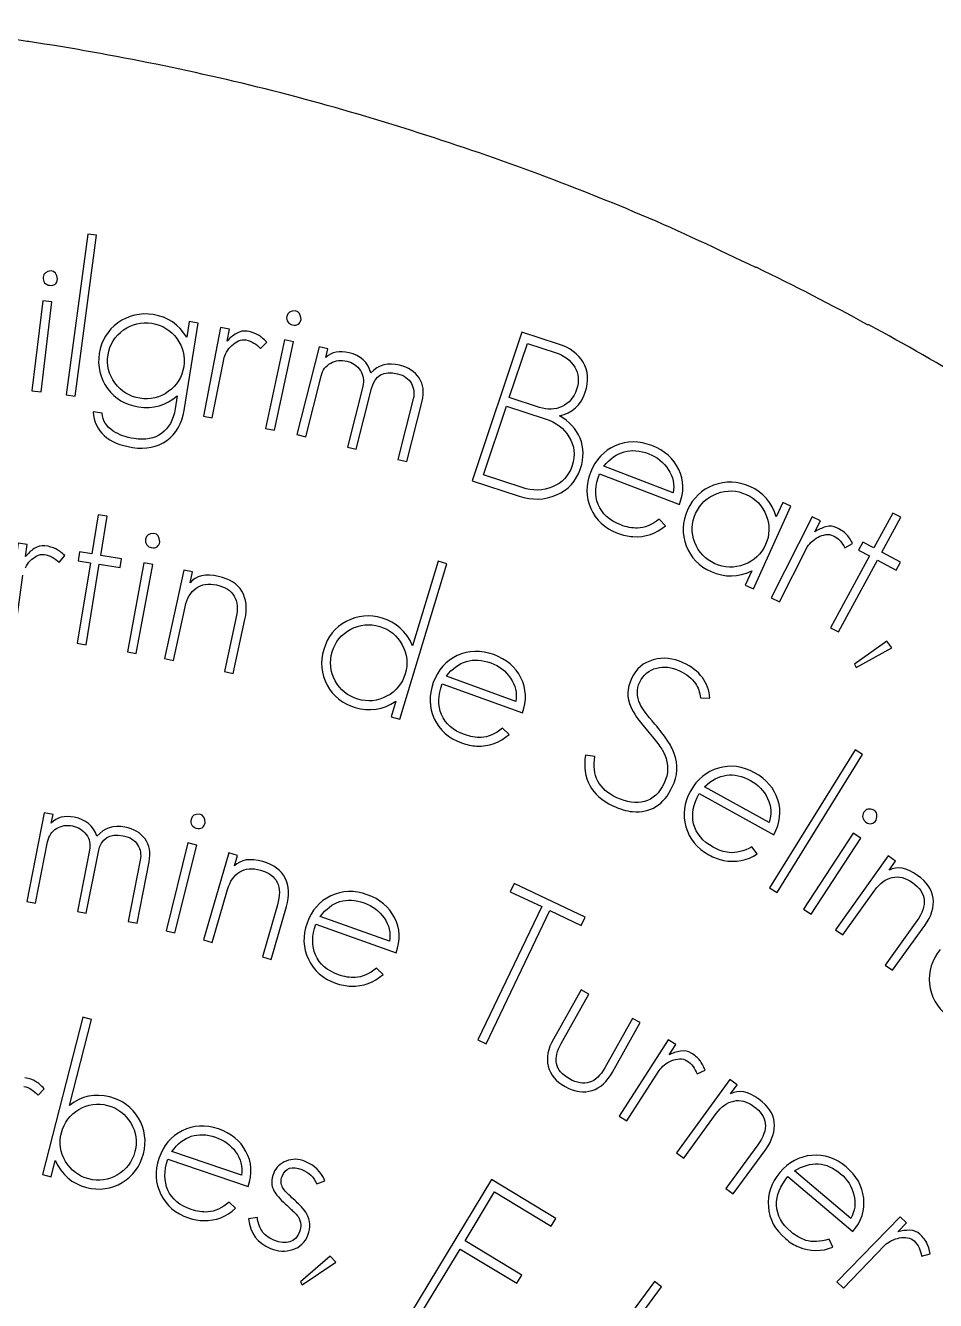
# Model space of a CAD drawing. Extents: x 17 to 567, y 64 to 412.
# Drawn here: x 429.9 to 486.7, y 331.5 to 411.1 of the extents above; entities that cross this region are included whole.
import ezdxf

# ---------------------------------------------------------------- set-up
doc = ezdxf.new("R2010")
doc.units = 0
doc.layers.add('Names', color=7, linetype='CONTINUOUS')

msp = doc.modelspace()

# ---------------------------------------------------------------- linework, layer by layer
at = {"layer": 'Names', "color": 7}
for points in [[(433.007798, 387.991014), (434.352164, 398.035899), (433.80358, 398.107772), (432.459243, 388.062899), (433.007798, 387.991014)], [(431.918054, 395.308565), (431.918082, 395.308455)], [(430.882891, 388.260169), (431.563272, 393.87502), (431.000013, 393.94189), (430.319575, 388.327017), (430.882891, 388.260169)], [(439.819796, 387.093135), (440.698128, 392.556204), (440.137917, 392.644495), (439.98134, 391.670961)], [(447.12605, 392.784468), (447.125993, 392.784559)], [(442.514059, 391.429215), (442.660334, 392.182223), (442.103651, 392.28811), (441.02449, 386.734843), (441.581145, 386.628713), (442.291893, 390.286167)], [(463.197138, 391.243653), (460.912012, 391.991816), (457.811124, 382.70966), (460.739829, 381.750762)], [(444.592625, 390.963328), (444.980258, 391.363745)], [(445.457128, 385.856384), (446.642885, 391.38834), (446.087952, 391.50496), (444.902195, 385.973024), (445.457128, 385.856384)], [(448.665741, 390.399324), (448.802901, 390.943869), (448.252822, 391.079657), (446.871231, 385.592424), (447.42131, 385.456636), (448.37477, 389.243353)], [(462.00822, 387.291871), (460.130285, 387.906737), (461.259513, 391.28698), (463.05851, 390.697968)], [(439.796654, 389.828047), (439.796654, 389.828047)], [(450.978468, 388.600767), (450.025036, 384.814092), (450.575511, 384.678301), (451.528942, 388.464978)], [(439.394318, 388.019993), (439.261702, 387.195032)], [(454.132498, 387.822502), (453.179067, 384.035808), (453.729062, 383.90013)], [(464.332461, 388.40587), (464.332546, 388.40587)], [(434.69529, 386.92996), (434.135445, 387.018251)], [(439.819796, 387.093198), (439.819796, 387.093135)], [(453.729062, 383.90013), (454.682465, 387.686804)], [(460.93078, 382.279494), (458.514648, 383.07058), (459.952288, 387.374026), (462.368448, 386.582957)], [(464.055206, 383.650894), (464.05515, 383.650784)], [(464.580422, 383.478667), (464.580534, 383.478778)], [(465.765698, 383.148578), (470.755049, 381.227118)], [(470.357764, 381.953118), (466.039144, 383.616189)], [(470.357764, 381.953118), (470.357764, 381.953118)], [(435.825759, 377.284553), (435.916578, 377.838459), (434.611893, 378.050016), (435.013156, 380.496112), (434.456191, 380.586502), (434.054927, 378.140409), (433.293943, 378.263872), (433.203124, 377.709989), (433.964108, 377.586519), (433.139398, 372.559061), (433.696364, 372.468668), (434.521074, 377.496129), (435.825759, 377.284553)], [(475.383239, 375.961622), (477.72416, 381.12008), (477.206649, 381.350212), (476.798612, 380.451016)], [(484.29466, 377.128114), (484.563364, 377.622268), (483.394089, 378.245393), (484.58072, 380.427693), (484.081582, 380.693704), (482.894922, 378.511407), (482.212904, 378.874858), (481.944228, 378.380701), (482.62619, 378.017241), (480.187282, 373.531912), (480.686477, 373.2659), (483.125385, 377.75123), (484.29466, 377.128114)], [(469.890884, 379.89961), (469.499329, 380.300131)], [(479.214801, 379.522098), (479.56216, 380.207455), (479.055458, 380.459132), (476.493727, 375.404583), (477.000401, 375.152906), (478.68761, 378.481906)], [(429.916449, 377.96733), (430.02121, 378.727019), (429.462099, 378.803194), (428.689657, 373.200484), (429.248739, 373.124307), (429.757473, 376.814323)], [(438.302372, 378.894786), (438.302344, 378.894828)], [(476.134317, 378.719788), (476.134232, 378.719859)], [(481.087486, 378.515321), (481.570397, 378.796036)], [(432.007885, 377.613029), (432.371444, 378.033198)], [(436.830526, 371.924442), (437.859678, 377.486178), (437.304265, 377.587744), (436.275057, 372.025994), (436.830526, 371.924442)], [(453.288344, 367.813884), (456.223568, 377.517011), (455.683168, 377.678597), (454.088698, 372.407665)], [(440.207823, 376.342382), (440.353648, 377.011376), (439.802129, 377.130045), (438.598987, 371.602951), (439.150562, 371.484282), (439.881772, 374.84352)], [(475.268205, 377.078785), (474.865672, 376.191777), (475.383239, 375.961622)], [(443.059481, 374.103316), (442.339899, 370.79759), (442.8917, 370.678831)], [(442.8917, 370.678831), (443.62291, 374.038069)], [(484.019973, 372.276511), (483.701005, 372.691615), (481.699344, 371.248892), (481.794538, 371.053992), (484.019973, 372.276511)], [(453.630933, 370.657109), (453.630623, 370.657038)], [(460.534145, 368.927611), (456.201046, 370.500978)], [(455.939878, 370.027505), (460.944807, 368.20998)], [(453.041597, 368.94575), (452.748057, 367.975371), (453.288344, 367.813884)], [(460.534145, 368.927611), (460.534145, 368.927611)], [(472.065406, 369.152881), (472.650905, 369.13465)], [(460.113803, 366.864485), (459.715644, 367.256836)], [(465.479892, 365.498129), (464.88731, 365.564996)], [(476.855734, 356.991356), (482.192499, 365.622888), (481.72322, 365.909849), (476.386454, 357.278311), (476.855734, 356.991356)], [(470.312609, 363.584863), (470.312242, 363.584707)], [(471.988586, 363.173958), (476.648695, 360.604415)], [(476.355325, 361.376843), (472.321015, 363.601294)], [(431.526668, 361.320176), (431.635295, 361.870856), (431.082563, 361.979038), (429.988839, 356.429891), (430.541571, 356.321721), (431.296346, 360.151132)], [(483.035836, 361.517627), (483.035892, 361.51774)], [(441.131819, 361.338865), (441.131875, 361.338955)], [(476.355212, 361.376843), (476.355325, 361.376843)], [(478.985185, 355.643959), (482.083195, 360.386153), (481.609626, 360.692124), (478.511644, 355.949933), (478.985185, 355.643959)], [(439.246744, 354.468622), (440.606208, 359.959156), (440.058895, 360.093573), (438.69943, 354.603039), (439.246744, 354.468622)], [(433.912518, 359.639241), (433.157771, 355.809829), (433.710898, 355.701651), (434.465674, 359.531071)], [(442.961917, 358.650492), (443.152502, 359.308101), (442.611341, 359.463741), (441.036343, 354.030692), (441.577476, 353.875044), (442.534746, 357.177126)], [(475.617117, 359.403881), (475.285223, 359.853038)], [(483.856284, 358.392696), (484.255713, 358.950116), (483.796142, 359.275806), (480.496033, 354.670425), (480.955604, 354.344746), (482.961329, 357.143753)], [(437.08193, 359.019198), (436.327127, 355.189756), (436.879887, 355.081606)], [(436.879887, 355.081606), (437.634662, 358.911028)], [(464.622811, 354.942354), (464.865156, 355.448952), (460.436158, 357.552151), (460.193813, 357.045534), (462.153903, 356.114751), (458.174344, 347.79587), (458.682824, 347.554412), (462.662383, 355.873296), (464.622811, 354.942354)], [(445.648786, 356.223923), (444.706784, 352.974456), (445.248453, 352.818694)], [(445.248453, 352.818694), (446.205666, 356.120779)], [(452.650578, 353.94983), (448.314205, 355.492056)], [(485.586871, 355.215845), (483.613121, 352.461381), (484.073002, 352.13546)], [(448.056452, 355.016652), (453.065642, 353.235153)], [(484.073002, 352.13546), (486.078728, 354.934478)], [(452.650578, 353.94983), (452.650578, 353.94983)], [(452.245391, 351.883664), (451.845172, 352.273139)], [(463.376518, 347.570479), (465.107923, 350.653395), (464.616377, 350.927444), (462.884943, 347.844528)], [(432.654287, 343.702911), (434.030233, 349.0609), (433.486278, 349.200572), (430.96592, 339.386322), (431.509904, 339.246653), (431.768702, 340.25446)], [(466.578724, 345.785206), (468.310158, 348.868122), (467.83069, 349.135438), (466.099257, 346.052521)], [(470.113191, 346.853947), (470.526844, 347.500609), (470.051836, 347.802237), (467.001211, 343.033367), (467.476191, 342.731731), (469.485359, 345.872545)], [(466.578724, 345.785206), (466.578724, 345.785206)], [(471.860936, 345.662772), (472.367074, 345.893455)], [(473.954207, 344.433096), (474.357615, 344.987112), (473.901685, 345.316677), (470.568443, 340.739445), (471.024345, 340.409849), (473.050221, 343.191798)], [(430.699841, 344.346767), (431.086091, 344.744604)], [(436.747073, 340.813912), (436.747073, 340.813912)], [(443.400773, 339.350076), (439.053168, 340.81396)], [(475.654314, 341.241676), (473.660724, 338.504053), (474.116993, 338.174237)], [(474.116993, 338.174237), (476.142868, 340.956186)], [(437.277679, 340.677644), (437.277679, 340.677664)], [(438.804953, 340.334202), (443.827182, 338.642997)], [(443.400773, 339.350076), (443.400773, 339.350076)], [(477.530696, 339.252825), (481.588064, 335.82671)], [(481.452484, 336.641259), (477.940031, 339.607398)], [(448.101184, 338.809415), (448.616183, 338.983312)], [(457.985142, 328.268525), (458.275267, 328.748946), (454.735353, 330.886675), (457.057139, 334.731352), (460.597052, 332.5936), (460.908598, 333.109415), (457.368684, 335.247169), (459.209168, 338.29487), (462.749082, 336.157116), (463.039178, 336.637517), (459.018866, 339.065376), (453.96483, 330.696381), (457.985142, 328.268525)], [(443.034843, 337.277179), (442.629121, 337.659401)], [(444.396453, 336.700628), (443.843974, 336.61624)], [(484.405742, 335.80878), (484.940017, 336.360725), (484.53452, 336.750324), (480.594388, 332.679768), (480.999772, 332.2902), (483.594833, 334.971096)], [(481.452541, 336.641259), (481.452484, 336.641259)], [(447.556213, 335.599882), (447.556749, 335.599718)], [(480.342617, 334.8498), (480.105861, 335.354826)], [(485.881511, 334.295651), (486.423321, 334.421525)], [(449.291117, 333.905389), (448.940795, 334.291742), (447.090744, 332.68379), (447.201431, 332.497571), (449.291117, 333.905389)], [(463.647197, 324.20961), (469.645718, 332.375995), (469.193428, 332.708205), (465.934919, 328.272075)]]:
    msp.add_lwpolyline(points, dxfattribs=at)
for points in [[(430.022113, 410.138265), (427.368406, 410.543827), (424.728979, 410.861801), (422.034518, 411.136713)], [(430.093261, 410.138265), (430.070119, 410.14326), (430.045312, 410.133269), (430.022113, 410.138265)], [(438.080884, 408.711905), (435.449133, 409.25174), (432.769941, 409.728007), (430.093261, 410.138265)], [(445.854526, 406.928966), (443.270584, 407.593899), (440.713029, 408.173177), (438.080884, 408.711905)], [(453.55685, 404.718108), (451.003614, 405.513563), (448.460312, 406.258392), (445.854526, 406.928966)], [(468.390958, 399.297957), (463.553246, 401.344398), (458.62144, 403.142591), (453.55685, 404.718108)], [(475.522742, 396.017338), (473.165678, 397.153217), (470.8098, 398.274721), (468.390958, 399.297957)], [(431.51902, 395.811237), (431.210381, 395.793005), (431.041217, 395.660843), (431.011584, 395.416106)], [(431.918082, 395.308455), (431.880857, 395.616458), (431.747845, 395.784059), (431.51902, 395.811237)], [(475.593918, 396.017338), (475.575856, 396.026341), (475.541848, 396.008335), (475.522742, 396.017338)], [(482.511749, 392.451446), (480.238449, 393.68651), (477.931395, 394.889756), (475.593918, 396.017338)], [(431.011584, 395.416106), (431.004528, 395.279174), (431.036984, 395.165069), (431.109487, 395.073666)], [(431.109487, 395.073666), (431.209168, 394.978969), (431.309611, 394.925773), (431.410251, 394.913911)], [(431.410251, 394.913911), (431.712568, 394.878075), (431.881816, 395.009511), (431.918054, 395.308565)], [(446.774006, 393.320705), (446.464916, 393.329708), (446.284519, 393.213446), (446.232844, 392.972169)], [(447.125993, 392.784559), (447.116962, 393.094633), (446.999304, 393.273345), (446.774006, 393.320705)], [(435.686228, 392.569517), (435.042282, 392.107087), (434.655073, 391.470196), (434.524602, 390.658889)], [(437.897016, 393.08096), (437.077471, 393.210121), (436.34056, 393.039617), (435.686228, 392.569517)], [(436.034801, 392.126515), (436.562444, 392.505444), (437.154066, 392.643244), (437.80964, 392.539948)], [(437.80964, 392.539948), (438.456324, 392.437933), (438.974879, 392.120631), (439.365362, 391.587713)], [(439.98134, 391.670961), (439.493321, 392.468896), (438.798547, 392.938895), (437.897016, 393.08096)], [(446.232844, 392.972169), (446.212242, 392.83638), (446.235667, 392.719882), (446.299505, 392.62243)], [(446.299505, 392.62243), (446.390296, 392.519278), (446.48549, 392.457424), (446.584578, 392.436432)], [(446.584578, 392.436432), (446.882407, 392.373866), (447.062888, 392.489885), (447.12605, 392.784468)], [(435.070758, 390.572772), (435.175293, 391.222041), (435.496462, 391.739961), (436.034801, 392.126515)], [(443.085587, 391.906119), (442.862349, 391.771934), (442.671849, 391.613071), (442.514059, 391.429215)], [(443.760296, 392.042602), (443.533671, 392.085743), (443.308796, 392.040626), (443.085587, 391.906119)], [(444.434383, 391.81644), (444.26553, 391.913638), (444.040768, 391.988966), (443.760296, 392.042602)], [(444.980258, 391.363745), (444.785129, 391.568226), (444.603322, 391.71915), (444.434383, 391.81644)], [(482.582926, 392.451446), (482.564863, 392.460449), (482.530178, 392.442443), (482.511749, 392.451446)], [(489.286804, 388.600275), (487.081209, 389.940535), (484.856, 391.215375), (482.582926, 392.451446)], [(439.365362, 391.587713), (439.755816, 391.054802), (439.899552, 390.468262), (439.796654, 389.828047)], [(442.471725, 390.739839), (442.56373, 390.898911), (442.673034, 391.038467), (442.799611, 391.158456)], [(442.799611, 391.158456), (442.926272, 391.278502), (443.066593, 391.372527), (443.220715, 391.440814)], [(443.220715, 391.440814), (443.374752, 391.509086), (443.528817, 391.528404), (443.682769, 391.499273)], [(443.682769, 391.499273), (443.863984, 391.46484), (444.030044, 391.400676), (444.180722, 391.306888)], [(444.180722, 391.306888), (444.331598, 391.213292), (444.468758, 391.098758), (444.592625, 390.963328)], [(464.743631, 390.117155), (464.43931, 390.630207), (463.923803, 391.005712), (463.197138, 391.243653)], [(434.524602, 390.658889), (434.394102, 389.847531), (434.56637, 389.117894), (435.040786, 388.469923)], [(435.502106, 388.813325), (435.111624, 389.346375), (434.96786, 389.932824), (435.070758, 390.572772)], [(442.291893, 390.286167), (442.319833, 390.429493), (442.379777, 390.580756), (442.471725, 390.739839)], [(450.124999, 390.702461), (449.525362, 390.850343), (449.038924, 390.749508), (448.665741, 390.399324)], [(448.978189, 390.05394), (449.286574, 390.222362), (449.624252, 390.261382), (449.991198, 390.170777)], [(449.991198, 390.170777), (450.348886, 390.082487), (450.627468, 389.886749), (450.826914, 389.583439)], [(451.490927, 389.448091), (451.295798, 390.107726), (450.84063, 390.525844), (450.124999, 390.702461)], [(463.05851, 390.697968), (463.575231, 390.528855), (463.960831, 390.229386), (464.215395, 389.799819)], [(439.796654, 389.828047), (439.692119, 389.179065), (439.37095, 388.661289), (438.832696, 388.274732)], [(448.37477, 389.243353), (448.470641, 389.6242), (448.671752, 389.894386), (448.978189, 390.05394)], [(450.826914, 389.583439), (451.021591, 389.300271), (451.072024, 388.972716), (450.978468, 388.600767)], [(453.278663, 389.924236), (452.554001, 390.10316), (451.958089, 389.944754), (451.490927, 389.448091)], [(451.528942, 388.464978), (451.738436, 389.297559), (452.277254, 389.606745), (453.144975, 389.392634)], [(453.144975, 389.392634), (453.565458, 389.28879), (453.8564, 389.085382), (454.01769, 388.782154)], [(454.503762, 389.127997), (454.241888, 389.521917), (453.833512, 389.787308), (453.278663, 389.924236)], [(464.215395, 389.799819), (464.467194, 389.390512), (464.506282, 388.925856), (464.332461, 388.40587)], [(464.870772, 388.229639), (465.108177, 388.940334), (465.0659, 389.569475), (464.743631, 390.117155)], [(437.057348, 387.860983), (436.410918, 387.962767), (435.892504, 388.280278), (435.502106, 388.813325)], [(454.01769, 388.782154), (454.179037, 388.478923), (454.217391, 388.159024), (454.132498, 387.822502)], [(454.682465, 387.686804), (454.822842, 388.244721), (454.763237, 388.725122), (454.503762, 389.127997)], [(435.040786, 388.469923), (435.507892, 387.832673), (436.151246, 387.449492), (436.970791, 387.320347)], [(436.970791, 387.320347), (437.881494, 387.176795), (438.689327, 387.41004), (439.394318, 388.019993)], [(438.832696, 388.274732), (438.304968, 387.895524), (437.713176, 387.757614), (437.057348, 387.860983)], [(463.260327, 386.766602), (464.06181, 386.927268), (464.598625, 387.414996), (464.870772, 388.229639)], [(464.332546, 388.40587), (464.164567, 387.903034), (463.86211, 387.550124), (463.425117, 387.347127)], [(434.135445, 387.018251), (434.24317, 385.771929), (435.066468, 385.027509), (436.605482, 384.785009)], [(439.261702, 387.195032), (439.150111, 386.500912), (438.867324, 385.990863), (438.413454, 385.664927)], [(438.735216, 385.225832), (439.326359, 385.650334), (439.687885, 386.27278), (439.819796, 387.093198)], [(463.425117, 387.347127), (462.988152, 387.144009), (462.515853, 387.125749), (462.00822, 387.291871)], [(435.397402, 385.807176), (434.958659, 386.098333), (434.724612, 386.472582), (434.69529, 386.92996)], [(462.368448, 386.582957), (463.042762, 386.362042), (463.539473, 385.98797), (463.858469, 385.460398)], [(464.554006, 385.36241), (464.30486, 385.953655), (463.873652, 386.421723), (463.260327, 386.766602)], [(436.69458, 385.339147), (436.17546, 385.42083), (435.743068, 385.576967), (435.397402, 385.807176)], [(438.413454, 385.664927), (437.9687, 385.337256), (437.395761, 385.228665), (436.69458, 385.339147)], [(463.858469, 385.460398), (464.206759, 384.904192), (464.27232, 384.301035), (464.055206, 383.650894)], [(464.580534, 383.478778), (464.80349, 384.146078), (464.7946, 384.773977), (464.554006, 385.36241)], [(436.605482, 384.785009), (437.434143, 384.654467), (438.144102, 384.800927), (438.735216, 385.225832)], [(466.746251, 384.887131), (466.030084, 384.575256), (465.516553, 384.02363), (465.205572, 383.232262)], [(466.039144, 383.616189), (466.804192, 384.555797), (467.736654, 384.813841), (468.836587, 384.390279)], [(469.03719, 384.900819), (468.238078, 385.208543), (467.474441, 385.20385), (466.746251, 384.887131)], [(470.710824, 383.418777), (470.385789, 384.102333), (469.827892, 384.596358), (469.03719, 384.900819)], [(468.836587, 384.390279), (469.360814, 384.188301), (469.768089, 383.86508), (470.058298, 383.420307)], [(464.05515, 383.650784), (463.84083, 383.00938), (463.430705, 382.566796), (462.824661, 382.323038)], [(463.079761, 381.821233), (463.813821, 382.128739), (464.314004, 382.681203), (464.580422, 383.478667)], [(465.205572, 383.232262), (464.898119, 382.449725), (464.904554, 381.698009), (465.223916, 380.977109)], [(465.67852, 381.228038), (465.45579, 381.793877), (465.484774, 382.43405), (465.765698, 383.148578)], [(470.058298, 383.420307), (470.362506, 382.960307), (470.4623, 382.471239), (470.357764, 381.953118)], [(470.755049, 381.227118), (471.059256, 382.001341), (471.044524, 382.731916), (470.710824, 383.418777)], [(462.824661, 382.323038), (462.227591, 382.076037), (461.596288, 382.06148), (460.93078, 382.279494)], [(472.88989, 382.429526), (472.146291, 382.149751), (471.604396, 381.635164), (471.264319, 380.885768)], [(475.158872, 382.351246), (474.401896, 382.687912), (473.645569, 382.713998), (472.88989, 382.429526)], [(476.798612, 380.451016), (476.538149, 381.34748), (475.991569, 381.980897), (475.158872, 382.351246)], [(460.739829, 381.750762), (461.562732, 381.48133), (462.342682, 381.50485), (463.079761, 381.821233)], [(471.769158, 380.66113), (472.041305, 381.260844), (472.488175, 381.67763), (473.109798, 381.911507)], [(473.109798, 381.911507), (473.719144, 382.140751), (474.326599, 382.120781), (474.932135, 381.851445)], [(474.932135, 381.851445), (475.52943, 381.585783), (475.946216, 381.145254), (476.182436, 380.529866)], [(465.223916, 380.977109), (465.535659, 380.259548), (466.091044, 379.746936), (466.890128, 379.439201)], [(467.090732, 379.949792), (466.386023, 380.22114), (465.915304, 380.647225), (465.67852, 381.228038)], [(471.264319, 380.885768), (470.924269, 380.136397), (470.897712, 379.387591), (471.184647, 378.639338)], [(471.721011, 378.851231), (471.484875, 379.466763), (471.500793, 380.070069), (471.769158, 380.66113)], [(468.140768, 379.750788), (467.801904, 379.743789), (467.451892, 379.810851), (467.090732, 379.949792)], [(467.842741, 379.219426), (468.62571, 379.172682), (469.308406, 379.399261), (469.890884, 379.89961)], [(469.499329, 380.300131), (469.023333, 379.944797), (468.570451, 379.761671), (468.140768, 379.750788)], [(476.182436, 380.529866), (476.418656, 379.91448), (476.402654, 379.311123), (476.134317, 378.719788)], [(479.895662, 379.82746), (479.644004, 379.758488), (479.41707, 379.656744), (479.214801, 379.522098)], [(480.582393, 379.777207), (480.376089, 379.879674), (480.147263, 379.896339), (479.895662, 379.82746)], [(437.408461, 379.058432), (437.392374, 378.922195), (437.417492, 378.806275), (437.484266, 378.710591)], [(437.937515, 379.421345), (437.629695, 379.421909), (437.453363, 379.300853), (437.408461, 379.058432)], [(438.302344, 378.894828), (438.284281, 379.204545), (438.163152, 379.380042), (437.937515, 379.421345)], [(466.890128, 379.439201), (467.225295, 379.310259), (467.542852, 379.236774), (467.842741, 379.219426)], [(478.984987, 378.870202), (479.117096, 378.998683), (479.260577, 379.103532), (479.415348, 379.184972)], [(479.415348, 379.184972), (479.57009, 379.266456), (479.731042, 379.319403), (479.898089, 379.343584)], [(479.898089, 379.343584), (480.065136, 379.367827), (480.218637, 379.34556), (480.35876, 379.275617)], [(480.35876, 379.275617), (480.523776, 379.193733), (480.665931, 379.087346), (480.785311, 378.956689)], [(481.169218, 379.378441), (481.033187, 379.517422), (480.837692, 379.650408), (480.582393, 379.777207)], [(481.570397, 378.796036), (481.438684, 379.04527), (481.305108, 379.23941), (481.169218, 379.378441)], [(430.458739, 378.473978), (430.24425, 378.328137), (430.063346, 378.159306), (429.916449, 377.96733)], [(431.122046, 378.646052), (430.894292, 378.677083), (430.673369, 378.619834), (430.458739, 378.473978)], [(431.804403, 378.45617), (431.631203, 378.544257), (431.403732, 378.607484), (431.122046, 378.646052)], [(432.371444, 378.033198), (432.166522, 378.226955), (431.977574, 378.36801), (431.804403, 378.45617)], [(437.484266, 378.710591), (437.577569, 378.609947), (437.673919, 378.550607), (437.773008, 378.532348)], [(437.773008, 378.532348), (438.071091, 378.477791), (438.247564, 378.598515), (438.302372, 378.894786)], [(471.184647, 378.639338), (471.467349, 377.903407), (471.987203, 377.367097), (472.744151, 377.030432)], [(472.97086, 377.529623), (472.373819, 377.795186), (471.957202, 378.235704), (471.721011, 378.851231)], [(476.134232, 378.719859), (475.86217, 378.120396), (475.415356, 377.703723), (474.793733, 377.469863)], [(478.68761, 378.481906), (478.753763, 378.612448), (478.852851, 378.741802), (478.984987, 378.870202)], [(480.785311, 378.956689), (480.904663, 378.825915), (481.005557, 378.678877), (481.087486, 378.515321)], [(429.911764, 377.276876), (429.994653, 377.440503), (430.095462, 377.585791), (430.21504, 377.712359)], [(430.21504, 377.712359), (430.334392, 377.839021), (430.468842, 377.940341), (430.618336, 378.01673)], [(430.618336, 378.01673), (430.767829, 378.093207), (430.91989, 378.120797), (431.074491, 378.099616)], [(431.074491, 378.099616), (431.256355, 378.074696), (431.424983, 378.019733), (431.579923, 377.934158)], [(431.579923, 377.934158), (431.734863, 377.848568), (431.877442, 377.741538), (432.007885, 377.613029)], [(474.793733, 377.469863), (474.184274, 377.240368), (473.576622, 377.260361), (472.97086, 377.529623)], [(441.96968, 376.733539), (441.15324, 376.909271), (440.565963, 376.778988), (440.207823, 376.342382)], [(443.42939, 375.802762), (443.147027, 376.274573), (442.660447, 376.584817), (441.96968, 376.733539)], [(472.744151, 377.030432), (473.585342, 376.656312), (474.426675, 376.672427), (475.268205, 377.078785)], [(439.881772, 374.84352), (439.996326, 375.369828), (440.225688, 375.754702), (440.569914, 375.998142)], [(440.569914, 375.998142), (440.905082, 376.24352), (441.332874, 376.310178), (441.85332, 376.198054)], [(441.85332, 376.198054), (442.911794, 375.970072), (443.313848, 375.271927), (443.059481, 374.103316)], [(443.62291, 374.038069), (443.776269, 374.742718), (443.711697, 375.330949), (443.42939, 375.802762)], [(452.194874, 374.132393), (451.403494, 374.369147), (450.65346, 374.297854), (449.944631, 373.918788)], [(449.944631, 373.918788), (449.247091, 373.545924), (448.779307, 372.966135), (448.541366, 372.179432)], [(449.069065, 372.021913), (449.259621, 372.651494), (449.646266, 373.122122), (450.229393, 373.433803)], [(450.229393, 373.433803), (450.800922, 373.739314), (451.403297, 373.797373), (452.036349, 373.607931)], [(452.036349, 373.607931), (452.660343, 373.42125), (453.128973, 373.037978), (453.442437, 372.458104)], [(454.088698, 372.407665), (453.696352, 373.297145), (453.065049, 373.872049), (452.194874, 374.132393)], [(448.541366, 372.179432), (448.30334, 371.392698), (448.374996, 370.646768), (448.75608, 369.941596)], [(449.257364, 370.221092), (448.943956, 370.801135), (448.881133, 371.401388), (449.069065, 372.021913)], [(453.442437, 372.458104), (453.755816, 371.878205), (453.818611, 371.277882), (453.630933, 370.657109)], [(459.158058, 371.847372), (458.356264, 372.13849), (457.596353, 372.11799), (456.878295, 371.786012)], [(460.854919, 370.400247), (460.517014, 371.076906), (459.951441, 371.559288), (459.158058, 371.847372)], [(456.878295, 371.786012), (456.172062, 371.459368), (455.672529, 370.89724), (455.379695, 370.099627)], [(456.201046, 370.500978), (456.942726, 371.456201), (457.865367, 371.733468), (458.968969, 371.332768)], [(458.968969, 371.332768), (459.494946, 371.141744), (459.907076, 370.826922), (460.2053, 370.388264)], [(469.126175, 371.522526), (468.509914, 371.358439), (468.056383, 370.971183), (467.765582, 370.360651)], [(470.990281, 371.341102), (470.359655, 371.638195), (469.738287, 371.698627), (469.126175, 371.522526)], [(469.340269, 371.01226), (469.793546, 371.1323), (470.264998, 371.076824), (470.754625, 370.846342)], [(472.650905, 369.13465), (472.588844, 370.113309), (472.03535, 370.848788), (470.990281, 371.341102)], [(453.630623, 370.657038), (453.440066, 370.027705), (453.053535, 369.557215), (452.470435, 369.245538)], [(460.2053, 370.388264), (460.517692, 369.934662), (460.627278, 369.447784), (460.534145, 368.927611)], [(460.944807, 368.20998), (461.23129, 368.990324), (461.20129, 369.72041), (460.854919, 370.400247)], [(467.765582, 370.360651), (467.47478, 369.750109), (467.456605, 369.157563), (467.711226, 368.582976)], [(468.275585, 370.120181), (468.499444, 370.590222), (468.854367, 370.887583), (469.340269, 371.01226)], [(470.754625, 370.846342), (471.219163, 370.627487), (471.553399, 370.358913), (471.757333, 370.040597)], [(448.75608, 369.941596), (449.130872, 369.24823), (449.713886, 368.783195), (450.505266, 368.546442)], [(450.663705, 369.070949), (450.039486, 369.257628), (449.570715, 369.64108), (449.257364, 370.221092)], [(455.379695, 370.099627), (455.090135, 369.310903), (455.112318, 368.559478), (455.446356, 367.845368)], [(455.893537, 368.105603), (455.659942, 368.666697), (455.675351, 369.30735), (455.939878, 370.027505)], [(468.298445, 368.760621), (468.082771, 369.246288), (468.075236, 369.699481), (468.275585, 370.120181)], [(471.757333, 370.040597), (471.926694, 369.799303), (472.029282, 369.503401), (472.065406, 369.152881)], [(450.505266, 368.546442), (451.401716, 368.278218), (452.247198, 368.411334), (453.041597, 368.94575)], [(452.470435, 369.245538), (451.898766, 368.939744), (451.296504, 368.881505), (450.663705, 369.070949)], [(469.224642, 367.506321), (468.735946, 368.079937), (468.427252, 368.498035), (468.298445, 368.760621)], [(455.446356, 367.845368), (455.771645, 367.134422), (456.335186, 366.633371), (457.136952, 366.342233)], [(457.325899, 366.85682), (456.618848, 367.11356), (456.141356, 367.529807), (455.893537, 368.105603)], [(467.711226, 368.582976), (467.858433, 368.231067), (468.209686, 367.732259), (468.765692, 367.08654)], [(459.715644, 367.256836), (459.249413, 366.891714), (458.802542, 366.699258), (458.375089, 366.679497)], [(468.765692, 367.08654), (469.060191, 366.745579), (469.296355, 366.452463), (469.474127, 366.207192)], [(469.987856, 366.51793), (469.786321, 366.819979), (469.53201, 367.149456), (469.224642, 367.506321)], [(457.136952, 366.342233), (457.473219, 366.220138), (457.790832, 366.1535), (458.089677, 366.142087)], [(458.375089, 366.679497), (458.037974, 366.665781), (457.688216, 366.725144), (457.325899, 366.85682)], [(458.089677, 366.142087), (458.869937, 366.111556), (459.544618, 366.352272), (460.113803, 366.864485)], [(470.427473, 365.681968), (470.335808, 365.937227), (470.189278, 366.215885), (469.987856, 366.51793)], [(464.88731, 365.564996), (464.668221, 364.102602), (465.238733, 363.050949), (466.599214, 362.410053)], [(466.840796, 362.91726), (465.720797, 363.4449), (465.267181, 364.30517), (465.479892, 365.498129)], [(469.474127, 366.207192), (469.651898, 365.96191), (469.773395, 365.758273), (469.838476, 365.596257)], [(469.838476, 365.596257), (470.093294, 365.0015), (470.081187, 364.411198), (469.802266, 363.825338)], [(470.312242, 363.584707), (470.646196, 364.285874), (470.684606, 364.984956), (470.427473, 365.681968)], [(473.190796, 364.765844), (472.442088, 364.552456), (471.860711, 364.074408), (471.446719, 363.331788)], [(475.45244, 364.473927), (474.705962, 364.885546), (473.95209, 364.982856), (473.190796, 364.765844)], [(472.321015, 363.601294), (473.203072, 364.43018), (474.15783, 364.561354), (475.185317, 363.994807)], [(475.185317, 363.994807), (475.675057, 363.72478), (476.032915, 363.350028), (476.25889, 362.870586)], [(476.902272, 362.781946), (476.674293, 363.502665), (476.191072, 364.066647), (475.45244, 364.473927)], [(467.826316, 362.0442), (468.949476, 361.949506), (469.778221, 362.462998), (470.312609, 363.584863)], [(469.802266, 363.825338), (469.507429, 363.206507), (469.096908, 362.824217), (468.57062, 362.678497)], [(471.446719, 363.331788), (471.037299, 362.59746), (470.941682, 361.851739), (471.159896, 361.094678)], [(471.642299, 361.28259), (471.499212, 361.87301), (471.614641, 362.503455), (471.988586, 363.173958)], [(466.599214, 362.410053), (467.03869, 362.203052), (467.447743, 362.081047), (467.826316, 362.0442)], [(468.57062, 362.678497), (468.056158, 362.536785), (467.479549, 362.616437), (466.840796, 362.91726)], [(476.25889, 362.870586), (476.496521, 362.374172), (476.528694, 361.876244), (476.355212, 361.376843)], [(476.648695, 360.604415), (477.053769, 361.330946), (477.138294, 362.056787), (476.902272, 362.781946)], [(432.959482, 361.695659), (432.356966, 361.813419), (431.879361, 361.688659), (431.526668, 361.320176)], [(434.378439, 360.510991), (434.151588, 361.160052), (433.678612, 361.554965), (432.959482, 361.695659)], [(440.25106, 361.555445), (440.227071, 361.420337), (440.24598, 361.303197), (440.305613, 361.203717)], [(440.799954, 361.886223), (440.493291, 361.904455), (440.310326, 361.794733), (440.25106, 361.555445)], [(441.131875, 361.338955), (441.131875, 361.649151), (441.022317, 361.831568), (440.799954, 361.886223)], [(482.273779, 362.01017), (482.206526, 361.890347), (482.18519, 361.773758), (482.209235, 361.660062)], [(482.209235, 361.660062), (482.256479, 361.531572), (482.322406, 361.439827), (482.407073, 361.385262)], [(482.902401, 362.143218), (482.618373, 362.261206), (482.408851, 362.216892), (482.273779, 362.01017)], [(482.407073, 361.385262), (482.66127, 361.220944), (482.87082, 361.265219), (483.035836, 361.517627)], [(483.035892, 361.51774), (483.139298, 361.810404), (483.094566, 362.01891), (482.902401, 362.143218)], [(431.296346, 360.151132), (431.372095, 360.536295), (431.558192, 360.816181), (431.854215, 360.990809)], [(431.854215, 360.990809), (432.151705, 361.17453), (432.48484, 361.230235), (432.853564, 361.15809)], [(432.853564, 361.15809), (433.213002, 361.087817), (433.499316, 360.906094), (433.712592, 360.613136)], [(436.12847, 361.075636), (435.400252, 361.218051), (434.816927, 361.029989), (434.378439, 360.510991)], [(434.465674, 359.531071), (434.631592, 360.37303), (435.150542, 360.70871), (436.022496, 360.538118)], [(437.384444, 360.341469), (437.104621, 360.721834), (436.685972, 360.966574), (436.12847, 361.075636)], [(440.305613, 361.203717), (440.392594, 361.097599), (440.485022, 361.032781), (440.582586, 361.008589)], [(440.582586, 361.008589), (440.876351, 360.936515), (441.059401, 361.046426), (441.131819, 361.338865)], [(471.159896, 361.094678), (471.370096, 360.342059), (471.848349, 359.759941), (472.594827, 359.348334)], [(472.861894, 359.827452), (472.203639, 360.190432), (471.79707, 360.675487), (471.642299, 361.28259)], [(433.712592, 360.613136), (433.920025, 360.340024), (433.986742, 360.015384), (433.912518, 359.639241)], [(436.022496, 360.538118), (436.445039, 360.455535), (436.743997, 360.266702), (436.919426, 359.97189)], [(436.919426, 359.97189), (437.094912, 359.677098), (437.149014, 359.359516), (437.08193, 359.019198)], [(437.634662, 358.911028), (437.745801, 359.475244), (437.66232, 359.952059), (437.384444, 360.341469)], [(444.743106, 358.921727), (443.942103, 359.152224), (443.348336, 359.061851), (442.961917, 358.650492)], [(472.594827, 359.348334), (472.907924, 359.175575), (473.2112, 359.06071), (473.504683, 359.00338)], [(473.870669, 359.490078), (473.53553, 359.528917), (473.199291, 359.641383), (472.861894, 359.827452)], [(473.504683, 359.00338), (474.270606, 358.852526), (474.974751, 358.985148), (475.617117, 359.403881)], [(475.285223, 359.853038), (474.767515, 359.564474), (474.296006, 359.4435), (473.870669, 359.490078)], [(443.298721, 358.282587), (443.649241, 358.504863), (444.079828, 358.542339), (444.590509, 358.395318)], [(444.590509, 358.395318), (445.629002, 358.096445), (445.98178, 357.372658), (445.648786, 356.223923)], [(446.133305, 357.894478), (445.884272, 358.384246), (445.420891, 358.726667), (444.743106, 358.921727)], [(485.630276, 358.060137), (484.94998, 358.542249), (484.358668, 358.653091), (483.856284, 358.392696)], [(442.534746, 357.177126), (442.684662, 357.694464), (442.939368, 358.06297), (443.298721, 358.282587)], [(446.205666, 356.120779), (446.406524, 356.813434), (446.382338, 357.404656), (446.133305, 357.894478)], [(482.961329, 357.143753), (483.275584, 357.582301), (483.639142, 357.84582), (484.052033, 357.9343)], [(484.052033, 357.9343), (484.457361, 358.028096), (484.876912, 357.920584), (485.310575, 357.614003)], [(485.310575, 357.614003), (486.19252, 356.988954), (486.284609, 356.189576), (485.586871, 355.215845)], [(486.601714, 356.631728), (486.529634, 357.176095), (486.20584, 357.652221), (485.630276, 358.060137)], [(448.980588, 356.781842), (448.278052, 356.450135), (447.783486, 355.884446), (447.497002, 355.08473)], [(448.314205, 355.492056), (449.047588, 356.452596), (449.966475, 356.736475), (451.070895, 356.343695)], [(451.255666, 356.85962), (450.453252, 357.145014), (449.694893, 357.119067), (448.980588, 356.781842)], [(452.959752, 355.424737), (452.617642, 356.098958), (452.049557, 356.577254), (451.255666, 356.85962)], [(451.070895, 356.343695), (451.597324, 356.156554), (452.010921, 355.844608), (452.31177, 355.4081)], [(486.078728, 354.934478), (486.499464, 355.521635), (486.673793, 356.087384), (486.601714, 356.631728)], [(452.31177, 355.4081), (452.626843, 354.956731), (452.739788, 354.470651), (452.650578, 353.94983)], [(453.065642, 353.235153), (453.345945, 354.017552), (453.310696, 354.747384), (452.959752, 355.424737)], [(447.497002, 355.08473), (447.213708, 354.29396), (447.241281, 353.542716), (447.579581, 352.831019)], [(448.024024, 353.094448), (447.786816, 353.653877), (447.7974, 354.294595), (448.056452, 355.016652)], [(447.579581, 352.831019), (447.909414, 352.122407), (448.475495, 351.625436), (449.277881, 351.340056)], [(449.462708, 351.855984), (448.755149, 352.107641), (448.275569, 352.520462), (448.024024, 353.094448)], [(487.046863, 353.436349), (486.515862, 352.783532), (486.291975, 352.065517), (486.375174, 351.282316)], [(451.845172, 352.273139), (451.382384, 351.904684), (450.937771, 351.709033), (450.511305, 351.68619)], [(449.277881, 351.340056), (449.614431, 351.220236), (449.931875, 351.155881), (450.230296, 351.146748)], [(450.511305, 351.68619), (450.174896, 351.67016), (449.825364, 351.727033), (449.462708, 351.855984)], [(450.230296, 351.146748), (451.009258, 351.12163), (451.680947, 351.367434), (452.245391, 351.883664)], [(486.375174, 351.282316), (486.458232, 350.499099), (486.82814, 349.843477), (487.484561, 349.315411)], [(462.884943, 347.844528), (462.540435, 347.231174), (462.43192, 346.664074), (462.559287, 346.14323)], [(463.077616, 346.309191), (463.013044, 346.680118), (463.112725, 347.100559), (463.376518, 347.570479)], [(469.819143, 346.228729), (469.962964, 346.343066), (470.115505, 346.432976), (470.276851, 346.498294)], [(470.817504, 347.088827), (470.561698, 347.045684), (470.326974, 346.967192), (470.113191, 346.853947)], [(470.276851, 346.498294), (470.438198, 346.563561), (470.602677, 346.599857), (470.77026, 346.607155)], [(470.77026, 346.607155), (470.938013, 346.614155), (471.087309, 346.576323), (471.218627, 346.492819)], [(471.491197, 346.969475), (471.297903, 347.09225), (471.073282, 347.131962), (470.817504, 347.088827)], [(471.218627, 346.492819), (471.373144, 346.394718), (471.502938, 346.274415), (471.607529, 346.132401)], [(472.030298, 346.513398), (471.910241, 346.665395), (471.730522, 346.817479), (471.491197, 346.969475)], [(472.367074, 345.893455), (472.262567, 346.154694), (472.150271, 346.361343), (472.030298, 346.513398)], [(462.559287, 346.14323), (462.686626, 345.62242), (463.042226, 345.199307), (463.62589, 344.873916)], [(463.894368, 345.351986), (463.422718, 345.614964), (463.150486, 345.934027), (463.077616, 346.309191)], [(466.099257, 346.052521), (465.54898, 345.072789), (464.814073, 344.83927), (463.894368, 345.351986)], [(465.300709, 344.630677), (465.812745, 344.794995), (466.238759, 345.179867), (466.578724, 345.785206)], [(469.485359, 345.872545), (469.564156, 345.99556), (469.675464, 346.114393), (469.819143, 346.228729)], [(471.607529, 346.132401), (471.71229, 345.990215), (471.796505, 345.833776), (471.860936, 345.662772)], [(429.802234, 344.887849), (429.981388, 344.852213), (430.145444, 344.787209), (430.294119, 344.692729)], [(430.548373, 345.20047), (430.381777, 345.298869), (430.159696, 345.375286), (429.882356, 345.430424)], [(431.086091, 344.744604), (430.894377, 344.950232), (430.715053, 345.102197), (430.548373, 345.20047)], [(463.62589, 344.873916), (464.217597, 344.544029), (464.775889, 344.462947), (465.300709, 344.630677)], [(430.294119, 344.692729), (430.44268, 344.598233), (430.578034, 344.482767), (430.699841, 344.346767)], [(435.178482, 344.228177), (434.258918, 344.464338), (433.4175, 344.28934), (432.654287, 343.702911)], [(436.972992, 342.904905), (436.57235, 343.582727), (435.974208, 344.023829), (435.178482, 344.228177)], [(473.050221, 343.191798), (473.367636, 343.627665), (473.732775, 343.88806), (474.145638, 343.973054)], [(475.72199, 344.08552), (475.047084, 344.573377), (474.457832, 344.689218), (473.954207, 344.433096)], [(474.145638, 343.973054), (474.550994, 344.063447), (474.968852, 343.952536), (475.399072, 343.642089)], [(476.679373, 342.648935), (476.612006, 343.193872), (476.292954, 343.672741), (475.72199, 344.08552)], [(432.158479, 341.992286), (432.322111, 342.629084), (432.687109, 343.115019), (433.253783, 343.45011)], [(433.253783, 343.45011), (433.809253, 343.778586), (434.405419, 343.861063), (435.042225, 343.697546)], [(435.042225, 343.697546), (435.669859, 343.536431), (436.151189, 343.172418), (436.486272, 342.605761)], [(475.399072, 343.642089), (476.274017, 343.009612), (476.359107, 342.209484), (475.654314, 341.241676)], [(436.486272, 342.605761), (436.821354, 342.039073), (436.908279, 341.441783), (436.747073, 340.813912)], [(437.277679, 340.677664), (437.481924, 341.473395), (437.380352, 342.2158), (436.972992, 342.904905)], [(441.95873, 342.234291), (441.154256, 342.505157), (440.399255, 342.465567), (439.693812, 342.11562)], [(476.142868, 340.956186), (476.567782, 341.539731), (476.746655, 342.103978), (476.679373, 342.648935)], [(432.41928, 340.200623), (432.084226, 340.767444), (431.997302, 341.364663), (432.158479, 341.992286)], [(439.693812, 342.11562), (438.999969, 341.771309), (438.517566, 341.196792), (438.246605, 340.392072)], [(439.053168, 340.81396), (439.766343, 341.787556), (440.676594, 342.087931), (441.783893, 341.715093)], [(441.783893, 341.715093), (442.311677, 341.53731), (442.729338, 341.233009), (443.036904, 340.802)], [(443.682261, 340.830298), (443.329258, 341.49827), (442.754738, 341.966248), (441.95873, 342.234291)], [(436.747073, 340.813912), (436.583667, 340.177371), (436.218499, 339.691565), (435.651854, 339.356471)], [(443.036904, 340.802), (443.358947, 340.356404), (443.480218, 339.872422), (443.400773, 339.350076)], [(443.827182, 338.642997), (444.092245, 339.430298), (444.043985, 340.159402), (443.682261, 340.830298)], [(431.768702, 340.25446), (432.163672, 339.370989), (432.816649, 338.812268), (433.72755, 338.578317)], [(433.863722, 339.108542), (433.235834, 339.269886), (432.754363, 339.633828), (432.41928, 340.200623)], [(435.954283, 338.882739), (436.632209, 339.283599), (437.073322, 339.881899), (437.277679, 340.677644)], [(438.246605, 340.392072), (437.978663, 339.596307), (438.019754, 338.845703), (438.369823, 338.140212)], [(438.807775, 338.411749), (438.561367, 338.966796), (438.560492, 339.607598), (438.804953, 340.334202)], [(446.195224, 340.225665), (445.821026, 340.08281), (445.561325, 339.834186), (445.416122, 339.479424)], [(447.382448, 340.198543), (446.959877, 340.37154), (446.564117, 340.380667), (446.195224, 340.225665)], [(448.616183, 338.983312), (448.376633, 339.554857), (447.965378, 339.959947), (447.382448, 340.198543)], [(479.019983, 340.580283), (478.245226, 340.516619), (477.582286, 340.160864), (477.031248, 339.513124)], [(477.940031, 339.607398), (478.966135, 340.248734), (479.926481, 340.191674), (480.821069, 339.436233)], [(481.176584, 339.85417), (480.526626, 340.402999), (479.807778, 340.64505), (479.019983, 340.580283)], [(435.651854, 339.356471), (435.096271, 339.027728), (434.500246, 338.945085), (433.863722, 339.108542)], [(445.416122, 339.479424), (445.246562, 339.065339), (445.252263, 338.693122), (445.432208, 338.362781)], [(445.975627, 338.569579), (445.851957, 338.797793), (445.838693, 339.030208), (445.935523, 339.266891)], [(445.935523, 339.266891), (446.153201, 339.799055), (446.566431, 339.94059), (447.174902, 339.691534)], [(447.174902, 339.691534), (447.622507, 339.508279), (447.931258, 339.214288), (448.101184, 338.809415)], [(477.031248, 339.513124), (476.486333, 338.872579), (476.246416, 338.15986), (476.311383, 337.374978)], [(476.820484, 337.46534), (476.796495, 338.072149), (477.032969, 338.667979), (477.530696, 339.252825)], [(480.821069, 339.436233), (481.24745, 339.076157), (481.524169, 338.639051), (481.65131, 338.124916)], [(482.263676, 337.912879), (482.182198, 338.663997), (481.819684, 339.311076), (481.176584, 339.85417)], [(433.72755, 338.578317), (434.523303, 338.374059), (435.26552, 338.475393), (435.954283, 338.882739)], [(440.263365, 337.199391), (439.553943, 337.438263), (439.068718, 337.842366), (438.807775, 338.411749)], [(446.558134, 337.932011), (446.273569, 338.176698), (446.079428, 338.389217), (445.975627, 338.569579)], [(438.369823, 338.140212), (438.711199, 337.437645), (439.284082, 336.950947), (440.088528, 336.680079)], [(442.629121, 337.659401), (442.174799, 337.282666), (441.735408, 337.079048), (441.310974, 337.048537)], [(445.432208, 338.362781), (445.555455, 338.134791), (445.797432, 337.858077), (446.157745, 337.533005)], [(447.150942, 337.356103), (447.001477, 337.520878), (446.80378, 337.712854), (446.558134, 337.932011)], [(481.65131, 338.124916), (481.78641, 337.591871), (481.720172, 337.097328), (481.452541, 336.641259)], [(481.588064, 335.82671), (482.127137, 336.460448), (482.352322, 337.155815), (482.263676, 337.912879)], [(441.310974, 337.048537), (440.976117, 337.025705), (440.626952, 337.076867), (440.263365, 337.199391)], [(441.040802, 336.504122), (441.817252, 336.49272), (442.481914, 336.750824), (443.034843, 337.277179)], [(446.157745, 337.533005), (446.351491, 337.355225), (446.513345, 337.202749), (446.643647, 337.075379)], [(446.643647, 337.075379), (446.773949, 336.948038), (446.870949, 336.84173), (446.9349, 336.756584)], [(447.473465, 336.950468), (447.408018, 337.056135), (447.300491, 337.191333), (447.150942, 337.356103)], [(447.556749, 335.599718), (447.750494, 336.07281), (447.722667, 336.523062), (447.473465, 336.950468)], [(476.311383, 337.374978), (476.369352, 336.596025), (476.723315, 335.932117), (477.373216, 335.383276)], [(477.72876, 335.801092), (477.155623, 336.285098), (476.852883, 336.839822), (476.820484, 337.46534)], [(440.088528, 336.680079), (440.425953, 336.566425), (440.743368, 336.507774), (441.040802, 336.504122)], [(443.843974, 336.61624), (443.948735, 335.715192), (444.406528, 335.098661), (445.217663, 334.766652)], [(444.667217, 335.879547), (444.522973, 336.106169), (444.432831, 336.379891), (444.396453, 336.700628)], [(446.9349, 336.756584), (447.123622, 336.422842), (447.157658, 336.108113), (447.036444, 335.812381)], [(445.430233, 335.285932), (445.066956, 335.434734), (444.812646, 335.632507), (444.667217, 335.879547)], [(447.036444, 335.812381), (446.759725, 335.13638), (446.22435, 334.96088), (445.430233, 335.285932)], [(446.610684, 334.699585), (447.054224, 334.84336), (447.36941, 335.143537), (447.556213, 335.599882)], [(477.373216, 335.383276), (477.645843, 335.153082), (477.920135, 334.981347), (478.196148, 334.868032)], [(478.649961, 335.274042), (478.329526, 335.377432), (478.022468, 335.55307), (477.72876, 335.801092)], [(480.105861, 335.354826), (479.542461, 335.172482), (479.05718, 335.145552), (478.649961, 335.274042)], [(483.594833, 334.971096), (483.696631, 335.076075), (483.829275, 335.170551), (483.992964, 335.254146)], [(483.992964, 335.254146), (484.156822, 335.337929), (484.324096, 335.395638), (484.495263, 335.427822)], [(485.142794, 335.899574), (484.883516, 335.908577), (484.637814, 335.876742), (484.405742, 335.80878)], [(484.495263, 335.427822), (484.666431, 335.460055), (484.834861, 335.462959), (485.000526, 335.436825)], [(485.000526, 335.436825), (485.166218, 335.410804), (485.3051, 335.343932), (485.417199, 335.236222)], [(485.779318, 335.649358), (485.614077, 335.80797), (485.402128, 335.891336), (485.142794, 335.899574)], [(485.417199, 335.236222), (485.549109, 335.109332), (485.652374, 334.965966), (485.726542, 334.80605)], [(486.216791, 335.095754), (486.129415, 335.268508), (485.98359, 335.453067), (485.779318, 335.649358)], [(445.217663, 334.766652), (445.690752, 334.573124), (446.155092, 334.550532), (446.610684, 334.699585)], [(478.196148, 334.868032), (478.916294, 334.571058), (479.631756, 334.565032), (480.342617, 334.8498)], [(485.726542, 334.80605), (485.800739, 334.646078), (485.852301, 334.475986), (485.881511, 334.295651)], [(486.423321, 334.421525), (486.372888, 334.698216), (486.304195, 334.922966), (486.216791, 335.095754)]]:
    msp.add_open_spline(points, degree=3, dxfattribs=at)

doc.saveas('drawing.dxf')
